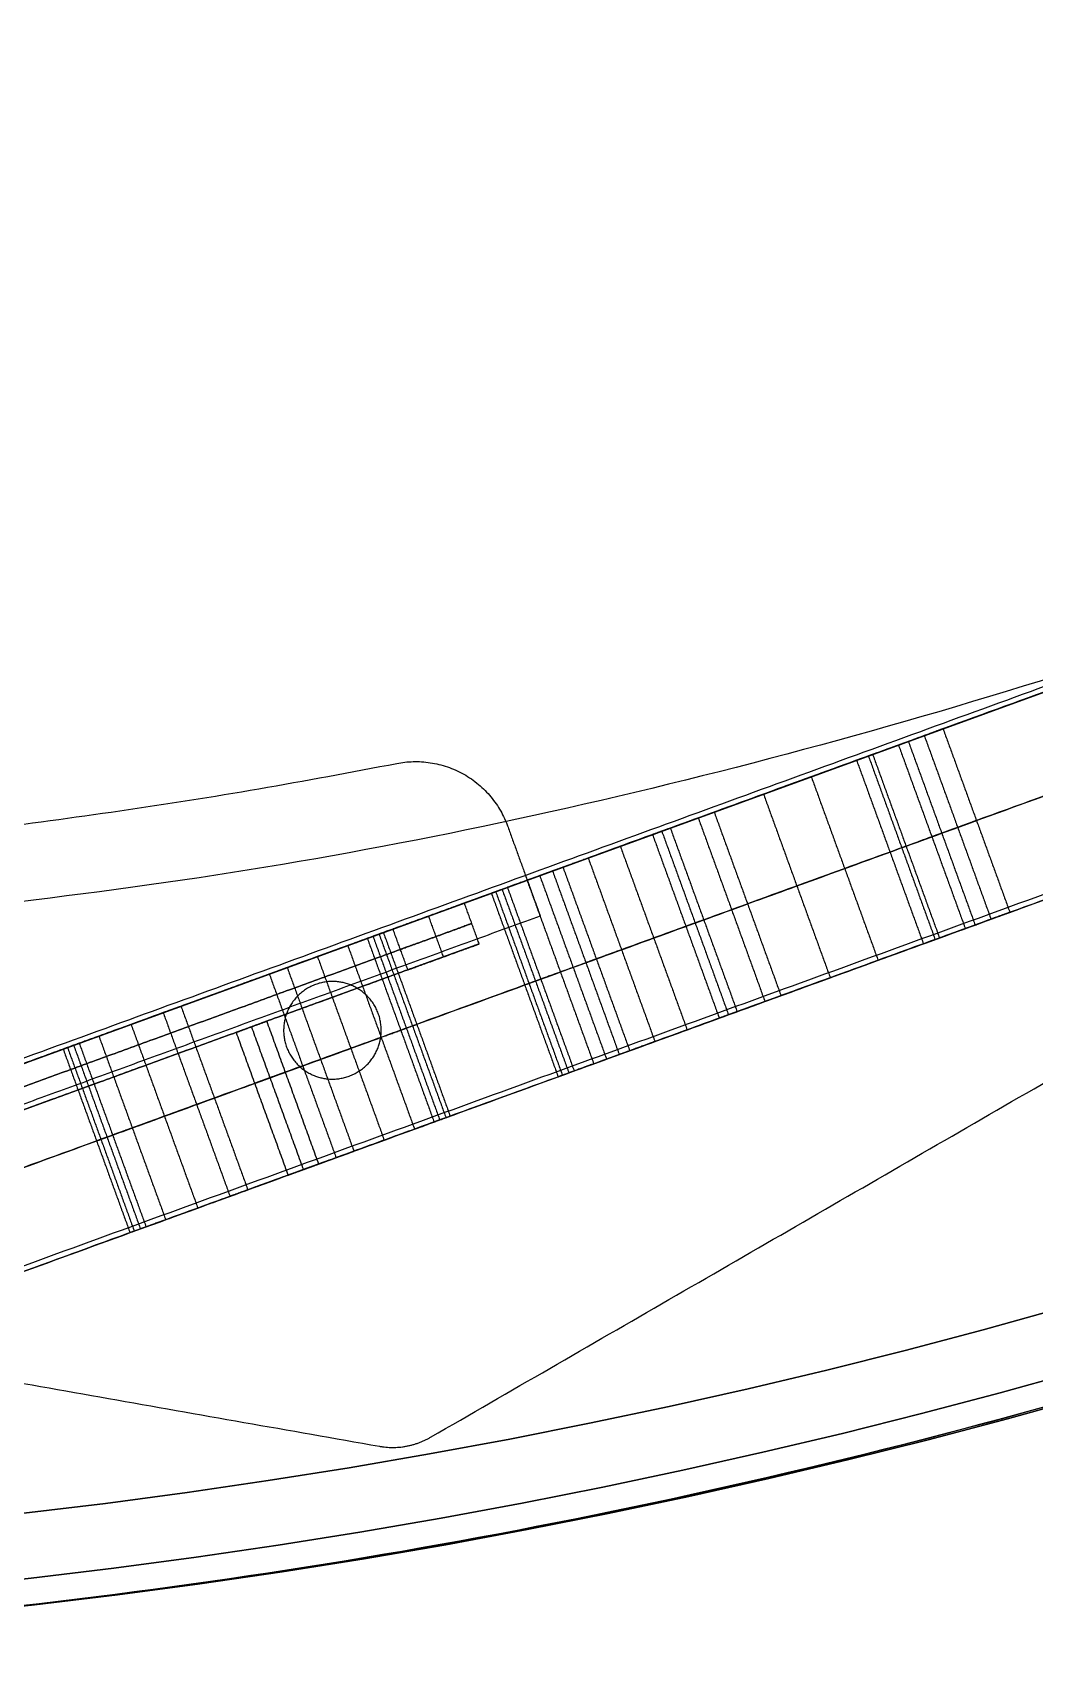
# Model space of a CAD drawing. Header units: millimetres. Extents: x -610 to 610, y -610 to 610.
# Drawn here: x 69.9 to 162.3, y -610.3 to -461.1 of the extents above; entities that cross this region are included whole.
import ezdxf

# ---------------------------------------------------------------- set-up
doc = ezdxf.new("R2010")
doc.units = ezdxf.units.MM
doc.layers.add('base', color=7, linetype='Continuous', true_color=0xffecbc)

msp = doc.modelspace()

# ---------------------------------------------------------------- linework, layer by layer
at = {"layer": 'base'}
for p, q in [((-25.71, -590.63, 122.97), (352.29, -453.05, 122.97)), ((-19.56, -607.54, 122.97), (358.44, -469.96, 122.97)), ((111.05, -545.11, 221.97), (91.46, -552.24, 221.97)), ((88.64, -553.27, 221.97), (46.35, -568.66, 221.97))]:
    msp.add_line(p, q, dxfattribs=at)
for centre, radius in [((0, 0, 249.47), 610), ((0, 0, 250.47), 610), ((0, 0, 243.46), 607.51), ((0, 0, 256.48), 607.51), ((0, 0, 240.97), 601.5), ((0, 0, 258.97), 601.5)]:
    msp.add_circle(centre, radius, dxfattribs=at)
at = {"layer": 'base', "extrusion": (0, 0, -1)}
for centre, radius in [((0, 0, 3.53), 610), ((0, 0, 4.53), 610), ((0, 0, -2.48), 607.51), ((0, 0, 10.54), 607.51), ((0, 0, -4.97), 601.5), ((0, 0, 13.03), 601.5)]:
    msp.add_circle(centre, radius, dxfattribs=at)
at = {"layer": 'base'}
for points, weights, degree, knots in [([(-495.2, -356.2, -4.03), (-851.4, 139, -4.03), (-356.2, 495.2, -4.03), (139, 851.4, -4.03), (495.2, 356.2, -4.03), (851.4, -139, -4.03), (356.2, -495.2, -4.03), (-139, -851.4, -4.03), (-495.2, -356.2, -4.03)], [1, 0.707106781187, 1, 0.707106781187, 1, 0.707106781187, 1, 0.707106781187, 1], 2, [0, 0, 0, 958.185759, 958.185759, 1916.371519, 1916.371519, 2874.557278, 2874.557278, 3832.743037, 3832.743037, 3832.743037]), ([(-610, 0, 249.97), (-610, -610, 249.97), (0, -610, 249.97), (610, -610, 249.97), (610, 0, 249.97), (610, 610, 249.97), (0, 610, 249.97), (-610, 610, 249.97), (-610, 0, 249.97)], [1, 0.707106781187, 1, 0.707106781187, 1, 0.707106781187, 1, 0.707106781187, 1], 2, [0, 0, 0, 958.185759, 958.185759, 1916.371519, 1916.371519, 2874.557278, 2874.557278, 3832.743037, 3832.743037, 3832.743037]), ([(32.65, -544.76, 240.97), (-510.36, -577.3, 240.97), (-544.65, -34.4, 240.97), (-578.93, 508.51, 240.97), (-36.14, 544.54, 240.97), (506.65, 580.56, 240.97), (544.42, 37.89, 240.97), (582.18, -504.79, 240.97), (39.63, -544.29, 240.97)], [1, 0.708239625255, 1, 0.708239625255, 1, 0.708239625255, 1, 0.708239625255, 1], 2, [654.018286, 654.018286, 654.018286, 1509.504571, 1509.504571, 2364.990855, 2364.990855, 3220.47714, 3220.47714, 4075.963425, 4075.963425, 4075.963425]), ([(32.65, -544.76, 244.97), (-510.36, -577.3, 244.97), (-544.65, -34.4, 244.97), (-578.93, 508.51, 244.97), (-36.14, 544.54, 244.97), (506.65, 580.56, 244.97), (544.42, 37.89, 244.97), (582.18, -504.79, 244.97), (39.63, -544.29, 244.97)], [1, 0.708239625255, 1, 0.708239625255, 1, 0.708239625255, 1, 0.708239625255, 1], 2, [654.018286, 654.018286, 654.018286, 1509.504571, 1509.504571, 2364.990855, 2364.990855, 3220.47714, 3220.47714, 4075.963425, 4075.963425, 4075.963425]), ([(32.65, -544.76, 242.97), (-510.36, -577.3, 242.97), (-544.65, -34.4, 242.97), (-578.93, 508.51, 242.97), (-36.14, 544.54, 242.97), (506.65, 580.56, 242.97), (544.42, 37.89, 242.97), (582.18, -504.79, 242.97), (39.63, -544.29, 242.97)], [1, 0.708239625255, 1, 0.708239625255, 1, 0.708239625255, 1, 0.708239625255, 1], 2, [654.018286, 654.018286, 654.018286, 1509.504571, 1509.504571, 2364.990855, 2364.990855, 3220.47714, 3220.47714, 4075.963425, 4075.963425, 4075.963425]), ([(150.61, -526.45, 196.57), (152.2, -525.87, 196.57), (153.45, -525.42, 195.51), (153.81, -525.29, 193.87), (154.18, -525.15, 192.22), (153.5, -525.4, 190.69), (152.08, -525.92, 189.93)], [1, 0.855896171082, 0.855896171082, 1, 0.855896171082, 0.855896171082, 1], 3, [2097.033233, 2097.033233, 2097.033233, 2097.033233, 2101.722978, 2101.722978, 2101.722978, 2106.412723, 2106.412723, 2106.412723, 2106.412723]), ([(153.69, -534.91, 196.57), (155.28, -534.33, 196.57), (156.53, -533.88, 195.51), (156.89, -533.74, 193.87), (157.26, -533.61, 192.22), (156.58, -533.86, 190.69), (155.16, -534.38, 189.93)], [1, 0.855896171082, 0.855896171082, 1, 0.855896171082, 0.855896171082, 1], 3, [2097.033233, 2097.033233, 2097.033233, 2097.033233, 2101.722978, 2101.722978, 2101.722978, 2106.412723, 2106.412723, 2106.412723, 2106.412723]), ([(109.68, -541.35, 212.97), (109.68, -541.35, 209.47), (106.39, -542.55, 209.47), (103.1, -543.74, 209.47), (103.1, -543.74, 212.97)], [1, 0.707106781187, 1, 0.707106781187, 1], 2, [516.55399, 516.55399, 516.55399, 522.051778, 522.051778, 527.549565, 527.549565, 527.549565]), ([(103.1, -543.74, 230.97), (103.1, -543.74, 234.47), (106.39, -542.55, 234.47), (109.68, -541.35, 234.47), (109.68, -541.35, 230.97)], [1, 0.707106781187, 1, 0.707106781187, 1], 2, [726.828773, 726.828773, 726.828773, 732.32656, 732.32656, 737.824347, 737.824347, 737.824347]), ([(156.77, -543.37, 196.57), (158.36, -542.79, 196.57), (159.61, -542.33, 195.51), (159.97, -542.2, 193.87), (160.33, -542.07, 192.22), (159.66, -542.31, 190.69), (158.23, -542.83, 189.93)], [1, 0.855896171082, 0.855896171082, 1, 0.855896171082, 0.855896171082, 1], 3, [2097.033233, 2097.033233, 2097.033233, 2097.033233, 2101.722978, 2101.722978, 2101.722978, 2106.412723, 2106.412723, 2106.412723, 2106.412723]), ([(110.37, -543.23, 212.97), (110.37, -543.23, 209.47), (107.08, -544.43, 209.47), (103.79, -545.62, 209.47), (103.79, -545.62, 212.97)], [1, 0.707106781187, 1, 0.707106781187, 1], 2, [516.55399, 516.55399, 516.55399, 522.051778, 522.051778, 527.549565, 527.549565, 527.549565]), ([(103.79, -545.62, 230.97), (103.79, -545.62, 234.47), (107.08, -544.43, 234.47), (110.37, -543.23, 234.47), (110.37, -543.23, 230.97)], [1, 0.707106781187, 1, 0.707106781187, 1], 2, [726.828773, 726.828773, 726.828773, 732.32656, 732.32656, 737.824347, 737.824347, 737.824347]), ([(100.74, -544.61, 149.62), (95.01, -546.69, 146.1), (89.29, -548.77, 142.59), (83.56, -550.86, 139.07), (83.06, -551.04, 138.76), (82.5, -551.24, 138.6), (81.92, -551.45, 138.6)], [1, 1, 1, 1, 0.977285323406, 0.977285323406, 1], 3, [2149.892098, 2149.892098, 2149.892098, 2149.892098, 2150.868468, 2150.868468, 2150.868468, 2152.701005, 2152.701005, 2152.701005, 2152.701005]), ([(111.05, -545.11, 212.97), (111.05, -545.11, 209.47), (107.76, -546.31, 209.47), (104.47, -547.5, 209.47), (104.47, -547.5, 212.97)], [1, 0.707106781187, 1, 0.707106781187, 1], 2, [516.55399, 516.55399, 516.55399, 522.051778, 522.051778, 527.549565, 527.549565, 527.549565]), ([(104.47, -547.5, 230.97), (104.47, -547.5, 234.47), (107.76, -546.31, 234.47), (111.05, -545.11, 234.47), (111.05, -545.11, 230.97)], [1, 0.707106781187, 1, 0.707106781187, 1], 2, [726.828773, 726.828773, 726.828773, 732.32656, 732.32656, 737.824347, 737.824347, 737.824347]), ([(74.18, -554.27, 185.33), (80.02, -552.14, 188.92), (85.86, -550.02, 192.51), (91.7, -547.89, 196.1), (92.21, -547.71, 196.41), (92.77, -547.51, 196.57), (93.35, -547.29, 196.57)], [1, 1, 1, 1, 0.977285464066, 0.977285464066, 1], 3, [2199.86794, 2199.86794, 2199.86794, 2199.86794, 2200.864075, 2200.864075, 2200.864075, 2202.696607, 2202.696607, 2202.696607, 2202.696607]), ([(93.09, -552.29, 258.97), (93.87, -547.86, 258.97), (98.3, -548.64, 258.97), (102.73, -549.42, 258.97), (101.95, -553.85, 258.97), (101.17, -558.28, 258.97), (96.74, -557.5, 258.97), (92.31, -556.72, 258.97), (93.09, -552.29, 258.97)], [1, 0.707106781187, 1, 0.707106781187, 1, 0.707106781187, 1, 0.707106781187, 1], 2, [3917.566039, 3917.566039, 3917.566039, 3924.634622, 3924.634622, 3931.703206, 3931.703206, 3938.771789, 3938.771789, 3945.840373, 3945.840373, 3945.840373]), ([(93.09, -552.29, 244.97), (93.87, -547.86, 244.97), (98.3, -548.64, 244.97), (102.73, -549.42, 244.97), (101.95, -553.85, 244.97), (101.17, -558.28, 244.97), (96.74, -557.5, 244.97), (92.31, -556.72, 244.97), (93.09, -552.29, 244.97)], [1, 0.707106781187, 1, 0.707106781187, 1, 0.707106781187, 1, 0.707106781187, 1], 2, [3917.566039, 3917.566039, 3917.566039, 3924.634622, 3924.634622, 3931.703206, 3931.703206, 3938.771789, 3938.771789, 3945.840373, 3945.840373, 3945.840373]), ([(93.09, -552.29, 249.97), (93.87, -547.86, 249.97), (98.3, -548.64, 249.97), (102.73, -549.42, 249.97), (101.95, -553.85, 249.97), (101.17, -558.28, 249.97), (96.74, -557.5, 249.97), (92.31, -556.72, 249.97), (93.09, -552.29, 249.97)], [1, 0.707106781187, 1, 0.707106781187, 1, 0.707106781187, 1, 0.707106781187, 1], 2, [3917.566039, 3917.566039, 3917.566039, 3924.634622, 3924.634622, 3931.703206, 3931.703206, 3938.771789, 3938.771789, 3945.840373, 3945.840373, 3945.840373]), ([(103.82, -553.06, 149.62), (98.09, -555.15, 146.1), (92.37, -557.23, 142.59), (86.64, -559.31, 139.07), (86.14, -559.5, 138.76), (85.58, -559.7, 138.6), (85, -559.91, 138.6)], [1, 1, 1, 1, 0.977285323406, 0.977285323406, 1], 3, [2149.892098, 2149.892098, 2149.892098, 2149.892098, 2150.868468, 2150.868468, 2150.868468, 2152.701005, 2152.701005, 2152.701005, 2152.701005]), ([(88.64, -553.27, 221.97), (88.64, -553.27, 220.47), (90.05, -552.75, 220.47), (91.46, -552.24, 220.47), (91.46, -552.24, 221.97), (91.46, -552.24, 223.47), (90.05, -552.75, 223.47), (88.64, -553.27, 223.47), (88.64, -553.27, 221.97)], [1, 0.707106781187, 1, 0.707106781187, 1, 0.707106781187, 1, 0.707106781187, 1], 2, [-2423.150809, -2423.150809, -2423.150809, -2420.794615, -2420.794615, -2418.43842, -2418.43842, -2416.082226, -2416.082226, -2413.726031, -2413.726031, -2413.726031]), ([(77.26, -562.73, 185.33), (83.1, -560.6, 188.92), (88.94, -558.48, 192.51), (94.78, -556.35, 196.1), (95.28, -556.17, 196.41), (95.84, -555.96, 196.57), (96.43, -555.75, 196.57)], [1, 1, 1, 1, 0.977285464066, 0.977285464066, 1], 3, [2199.86794, 2199.86794, 2199.86794, 2199.86794, 2200.864075, 2200.864075, 2200.864075, 2202.696607, 2202.696607, 2202.696607, 2202.696607]), ([(90.35, -557.96, 221.97), (90.35, -557.96, 223.47), (91.76, -557.45, 223.47), (93.17, -556.94, 223.47), (93.17, -556.94, 221.97), (93.17, -556.94, 220.47), (91.76, -557.45, 220.47), (90.35, -557.96, 220.47), (90.35, -557.96, 221.97)], [1, 0.707106781187, 1, 0.707106781187, 1, 0.707106781187, 1, 0.707106781187, 1], 2, [2413.726031, 2413.726031, 2413.726031, 2416.082226, 2416.082226, 2418.43842, 2418.43842, 2420.794615, 2420.794615, 2423.150809, 2423.150809, 2423.150809]), ([(106.89, -561.52, 149.62), (101.17, -563.6, 146.1), (95.45, -565.69, 142.59), (89.72, -567.77, 139.07), (89.22, -567.95, 138.76), (88.66, -568.16, 138.6), (88.08, -568.37, 138.6)], [1, 1, 1, 1, 0.977285323406, 0.977285323406, 1], 3, [2149.892098, 2149.892098, 2149.892098, 2149.892098, 2150.868468, 2150.868468, 2150.868468, 2152.701005, 2152.701005, 2152.701005, 2152.701005]), ([(80.34, -571.18, 185.33), (86.18, -569.06, 188.92), (92.02, -566.93, 192.51), (97.86, -564.81, 196.1), (98.36, -564.62, 196.41), (98.92, -564.42, 196.57), (99.5, -564.21, 196.57)], [1, 1, 1, 1, 0.977285464066, 0.977285464066, 1], 3, [2199.86794, 2199.86794, 2199.86794, 2199.86794, 2200.864075, 2200.864075, 2200.864075, 2202.696607, 2202.696607, 2202.696607, 2202.696607]), ([(93.43, -566.42, 221.97), (93.43, -566.42, 223.47), (94.84, -565.91, 223.47), (96.24, -565.4, 223.47), (96.24, -565.4, 221.97), (96.24, -565.4, 220.47), (94.84, -565.91, 220.47), (93.43, -566.42, 220.47), (93.43, -566.42, 221.97)], [1, 0.707106781187, 1, 0.707106781187, 1, 0.707106781187, 1, 0.707106781187, 1], 2, [2413.726031, 2413.726031, 2413.726031, 2416.082226, 2416.082226, 2418.43842, 2418.43842, 2420.794615, 2420.794615, 2423.150809, 2423.150809, 2423.150809])]:
    msp.add_rational_spline(points, weights, degree=degree, knots=knots, dxfattribs=at)
for points, degree in [([(106.57, -590.57, 240.97), (282.37, -489.07, 240.97), (458.17, -387.57, 240.97)], 2), ([(106.57, -590.57, 244.97), (282.37, -489.07, 244.97), (458.17, -387.57, 244.97)], 2), ([(106.57, -590.57, 242.97), (282.37, -489.07, 242.97), (458.17, -387.57, 242.97)], 2), ([(0, -580.76, 4.97), (186.65, -512.82, 4.97), (373.3, -444.89, 4.97)], 2), ([(0, -580.76, 0.97), (186.65, -512.82, 0.97), (373.3, -444.89, 0.97)], 2), ([(0, -580.76, 2.97), (186.65, -512.82, 2.97), (373.3, -444.89, 2.97)], 2), ([(9.75, -577.72, 0.97), (186.93, -513.23, 0.97), (364.11, -448.75, 0.97)], 2), ([(352.29, -453.05, 244.97), (168.14, -520.07, 244.97), (-16.01, -587.1, 244.97)], 2), ([(12.83, -586.18, 0.97), (190.01, -521.69, 0.97), (367.19, -457.2, 0.97)], 2), ([(383.56, -460.31, 4.97), (192.81, -529.74, 4.97), (2.05, -599.17, 4.97)], 2), ([(383.56, -460.31, 0.97), (192.81, -529.74, 0.97), (2.05, -599.17, 0.97)], 2), ([(383.56, -460.31, 2.97), (192.81, -529.74, 2.97), (2.05, -599.17, 2.97)], 2), ([(355.37, -461.51, 244.97), (171.22, -528.53, 244.97), (-12.93, -595.55, 244.97)], 2), ([(15.9, -594.64, 0.97), (193.09, -530.15, 0.97), (370.27, -465.66, 0.97)], 2), ([(358.44, -469.96, 244.97), (174.3, -536.99, 244.97), (-9.85, -604.01, 244.97)], 2), ([(-297.98, -520.9, 240.97), (-98.06, -556.15, 240.97), (101.85, -591.4, 240.97)], 2), ([(-297.98, -520.9, 244.97), (-98.06, -556.15, 244.97), (101.85, -591.4, 244.97)], 2), ([(-297.98, -520.9, 242.97), (-98.06, -556.15, 242.97), (101.85, -591.4, 242.97)], 2), ([(132.71, -532.97, 196.57), (138.68, -530.79, 196.57), (144.65, -528.62, 196.57), (150.61, -526.45, 196.57)], 3), ([(152.08, -525.92, 189.93), (150.49, -526.5, 188.96), (148.91, -527.07, 187.98), (147.32, -527.65, 187.01)], 3), ([(150.61, -526.45, 196.57), (153.69, -534.91, 196.57), (156.77, -543.37, 196.57)], 2), ([(152.08, -525.92, 189.93), (155.16, -534.38, 189.93), (158.23, -542.83, 189.93)], 2), ([(153.81, -525.29, 193.87), (156.89, -533.74, 193.87), (159.97, -542.2, 193.87)], 2), ([(147.32, -527.65, 152.35), (147.32, -527.65, 151.22), (146.76, -527.85, 150.18), (145.84, -528.19, 149.62)], 3), ([(146.93, -527.79, 150.77), (150, -536.25, 150.77), (153.08, -544.71, 150.77)], 2), ([(147.32, -527.65, 187.01), (150.4, -536.11, 187.01), (153.48, -544.56, 187.01)], 2), ([(147.32, -527.65, 187.01), (147.32, -527.65, 175.46), (147.32, -527.65, 163.9), (147.32, -527.65, 152.35)], 3), ([(147.32, -527.65, 152.35), (150.4, -536.11, 152.35), (153.48, -544.56, 152.35)], 2), ([(147.32, -527.65, 169.68), (150.4, -536.11, 169.68), (153.48, -544.56, 169.68)], 2), ([(149.7, -526.78, 188.47), (152.78, -535.24, 188.47), (155.86, -543.7, 188.47)], 2), ([(103.47, -528.48, 230.97), (103.47, -528.48, 221.97), (103.47, -528.48, 212.97)], 2), ([(109.63, -529.47, 230.97), (109.63, -529.47, 221.97), (109.63, -529.47, 212.97)], 2), ([(145.84, -528.19, 149.62), (140.12, -530.27, 146.1), (134.39, -532.35, 142.59), (128.67, -534.44, 139.07)], 3), ([(145.84, -528.19, 149.62), (148.92, -536.65, 149.62), (152, -545.1, 149.62)], 2), ([(141.66, -529.71, 196.57), (144.74, -538.17, 196.57), (147.82, -546.62, 196.57)], 2), ([(137.26, -531.31, 144.34), (140.33, -539.77, 144.34), (143.41, -548.23, 144.34)], 2), ([(131.24, -533.5, 196.14), (134.32, -541.96, 196.14), (137.39, -550.42, 196.14)], 2), ([(132.71, -532.97, 196.57), (135.79, -541.42, 196.57), (138.87, -549.88, 196.57)], 2), ([(113.66, -534.23, 230.97), (113.66, -534.23, 221.97), (113.66, -534.23, 212.97)], 2), ([(113.66, -534.23, 230.97), (115.17, -538.39, 230.97), (116.68, -542.54, 230.97)], 2), ([(113.66, -534.23, 212.97), (115.17, -538.39, 212.97), (116.68, -542.54, 212.97)], 2), ([(113.66, -534.23, 221.97), (115.17, -538.39, 221.97), (116.68, -542.54, 221.97)], 2), ([(127.03, -535.04, 138.6), (125.05, -535.76, 138.6), (123.07, -536.48, 138.6), (121.1, -537.2, 138.6)], 3), ([(127.03, -535.04, 138.6), (130.1, -543.49, 138.6), (133.18, -551.95, 138.6)], 2), ([(127.88, -534.73, 138.72), (130.96, -543.18, 138.72), (134.03, -551.64, 138.72)], 2), ([(128.67, -534.44, 139.07), (131.75, -542.9, 139.07), (134.83, -551.35, 139.07)], 2), ([(135.79, -541.42, 196.57), (141.76, -539.25, 196.57), (147.72, -537.08, 196.57), (153.69, -534.91, 196.57)], 3), ([(155.16, -534.38, 189.93), (153.57, -534.95, 188.96), (151.99, -535.53, 187.98), (150.4, -536.11, 187.01)], 3), ([(124.06, -536.12, 138.6), (127.14, -544.57, 138.6), (130.22, -553.03, 138.6)], 2), ([(148.92, -536.65, 149.62), (143.2, -538.73, 146.1), (137.47, -540.81, 142.59), (131.75, -542.9, 139.07)], 3), ([(150.4, -536.11, 152.35), (150.4, -536.11, 151.22), (149.84, -536.31, 150.18), (148.92, -536.65, 149.62)], 3), ([(150.4, -536.11, 187.01), (150.4, -536.11, 175.46), (150.4, -536.11, 163.9), (150.4, -536.11, 152.35)], 3), ([(115.17, -538.39, 230.97), (115.17, -538.39, 221.97), (115.17, -538.39, 212.97)], 2), ([(117.81, -538.39, 178.89), (117.02, -538.68, 178.89), (116.24, -538.96, 178.89), (115.46, -539.25, 178.89)], 3), ([(117.81, -538.39, 142.1), (120.89, -546.85, 142.1), (123.96, -555.31, 142.1)], 2), ([(117.81, -538.39, 142.1), (117.81, -538.39, 154.36), (117.81, -538.39, 166.62), (117.81, -538.39, 178.89)], 3), ([(117.81, -538.39, 178.89), (120.89, -546.85, 178.89), (123.96, -555.31, 178.89)], 2), ([(117.81, -538.39, 160.49), (120.89, -546.85, 160.49), (123.96, -555.31, 160.49)], 2), ([(118.77, -538.04, 139.63), (121.85, -546.5, 139.63), (124.93, -554.96, 139.63)], 2), ([(121.1, -537.2, 138.6), (124.17, -545.65, 138.6), (127.25, -554.11, 138.6)], 2), ([(112.17, -540.44, 182.6), (112.17, -540.44, 183.73), (112.73, -540.24, 184.77), (113.65, -539.91, 185.33)], 3), ([(113.16, -540.08, 179.88), (116.24, -548.54, 179.88), (119.32, -557, 179.88)], 2), ([(113.65, -539.91, 185.33), (116.73, -548.36, 185.33), (119.81, -556.82, 185.33)], 2), ([(115.46, -539.25, 178.89), (118.54, -547.7, 178.89), (121.61, -556.16, 178.89)], 2), ([(116.63, -538.82, 178.89), (119.71, -547.28, 178.89), (122.79, -555.73, 178.89)], 2), ([(111.05, -545.11, 212.97), (110.37, -543.23, 212.97), (109.68, -541.35, 212.97)], 2), ([(111.05, -545.11, 230.97), (110.37, -543.23, 230.97), (109.68, -541.35, 230.97)], 2), ([(109.68, -541.35, 230.97), (109.68, -541.35, 221.97), (109.68, -541.35, 212.97)], 2), ([(111.05, -545.11, 221.97), (110.37, -543.23, 221.97), (109.68, -541.35, 221.97)], 2), ([(112.17, -540.44, 182.3), (115.25, -548.9, 182.3), (118.33, -557.36, 182.3)], 2), ([(112.17, -540.44, 182.3), (112.17, -540.44, 182.4), (112.17, -540.44, 182.5), (112.17, -540.44, 182.6)], 3), ([(112.17, -540.44, 182.6), (115.25, -548.9, 182.6), (118.33, -557.36, 182.6)], 2), ([(112.17, -540.44, 182.45), (115.25, -548.9, 182.45), (118.33, -557.36, 182.45)], 2), ([(112.57, -540.3, 184.18), (115.64, -548.76, 184.18), (118.72, -557.21, 184.18)], 2), ([(116.68, -542.54, 230.97), (72.69, -558.56, 230.97), (28.69, -574.57, 230.97)], 2), ([(116.68, -542.54, 212.97), (72.69, -558.56, 212.97), (28.69, -574.57, 212.97)], 2), ([(116.68, -542.54, 221.97), (72.69, -558.56, 221.97), (28.69, -574.57, 221.97)], 2), ([(107.76, -546.31, 209.47), (107.08, -544.43, 209.47), (106.39, -542.55, 209.47)], 2), ([(107.76, -546.31, 234.47), (107.08, -544.43, 234.47), (106.39, -542.55, 234.47)], 2), ([(116.68, -542.54, 230.97), (116.68, -542.54, 221.97), (116.68, -542.54, 212.97)], 2), ([(158.23, -542.83, 189.93), (156.65, -543.41, 188.96), (155.06, -543.99, 187.98), (153.48, -544.56, 187.01)], 3), ([(103.1, -543.74, 212.97), (65.68, -557.36, 212.97), (28.26, -570.98, 212.97)], 2), ([(28.26, -570.98, 230.97), (65.68, -557.36, 230.97), (103.1, -543.74, 230.97)], 2), ([(102.22, -544.07, 152.35), (102.22, -544.07, 151.22), (101.65, -544.27, 150.18), (100.74, -544.61, 149.62)], 3), ([(101.26, -544.42, 195.54), (104.33, -552.87, 195.54), (107.41, -561.33, 195.54)], 2), ([(101.82, -544.21, 150.77), (104.9, -552.67, 150.77), (107.98, -561.12, 150.77)], 2), ([(102.22, -544.07, 152.35), (105.3, -552.52, 152.35), (108.37, -560.98, 152.35)], 2), ([(102.22, -544.07, 193.07), (105.3, -552.52, 193.07), (108.37, -560.98, 193.07)], 2), ([(102.22, -544.07, 193.07), (102.22, -544.07, 179.49), (102.22, -544.07, 165.92), (102.22, -544.07, 152.35)], 3), ([(102.22, -544.07, 172.71), (105.3, -552.52, 172.71), (108.37, -560.98, 172.71)], 2), ([(104.47, -547.5, 212.97), (103.79, -545.62, 212.97), (103.1, -543.74, 212.97)], 2), ([(104.47, -547.5, 230.97), (103.79, -545.62, 230.97), (103.1, -543.74, 230.97)], 2), ([(110.37, -543.23, 230.97), (110.37, -543.23, 221.97), (110.37, -543.23, 212.97)], 2), ([(130.1, -543.49, 138.6), (128.13, -544.21, 138.6), (126.15, -544.93, 138.6), (124.17, -545.65, 138.6)], 3), ([(138.87, -549.88, 196.57), (144.84, -547.71, 196.57), (150.8, -545.54, 196.57), (156.77, -543.37, 196.57)], 3), ([(153.48, -544.56, 152.35), (153.48, -544.56, 151.22), (152.92, -544.77, 150.18), (152, -545.1, 149.62)], 3), ([(153.48, -544.56, 187.01), (153.48, -544.56, 175.46), (153.48, -544.56, 163.9), (153.48, -544.56, 152.35)], 3), ([(103.79, -545.62, 212.97), (66.37, -559.24, 212.97), (28.95, -572.86, 212.97)], 2), ([(28.95, -572.86, 230.97), (66.37, -559.24, 230.97), (103.79, -545.62, 230.97)], 2), ([(93.35, -547.29, 196.57), (95.21, -546.62, 196.57), (97.07, -545.94, 196.57), (98.93, -545.26, 196.57)], 3), ([(98.93, -545.26, 196.57), (102.01, -553.72, 196.57), (105.09, -562.18, 196.57)], 2), ([(100.74, -544.61, 149.62), (103.82, -553.06, 149.62), (106.89, -561.52, 149.62)], 2), ([(111.05, -545.11, 230.97), (111.05, -545.11, 221.97), (111.05, -545.11, 212.97)], 2), ([(152, -545.1, 149.62), (146.27, -547.19, 146.1), (140.55, -549.27, 142.59), (134.83, -551.35, 139.07)], 3), ([(104.47, -547.5, 212.97), (67.05, -561.12, 212.97), (29.63, -574.74, 212.97)], 2), ([(29.63, -574.74, 230.97), (67.05, -561.12, 230.97), (104.47, -547.5, 230.97)], 2), ([(93.35, -547.29, 196.57), (96.43, -555.75, 196.57), (99.5, -564.21, 196.57)], 2), ([(96.14, -546.28, 196.57), (99.22, -554.74, 196.57), (102.29, -563.19, 196.57)], 2), ([(120.89, -546.85, 178.89), (120.1, -547.13, 178.89), (119.32, -547.42, 178.89), (118.54, -547.7, 178.89)], 3), ([(120.89, -546.85, 142.1), (120.89, -546.85, 154.36), (120.89, -546.85, 166.62), (120.89, -546.85, 178.89)], 3), ([(91.7, -547.89, 196.1), (94.78, -556.35, 196.1), (97.86, -564.81, 196.1)], 2), ([(98.3, -548.64, 244.97), (98.3, -548.64, 251.97), (98.3, -548.64, 258.97)], 2), ([(115.25, -548.9, 182.6), (115.25, -548.9, 183.73), (115.81, -548.7, 184.77), (116.73, -548.36, 185.33)], 3), ([(115.25, -548.9, 182.3), (115.25, -548.9, 182.4), (115.25, -548.9, 182.5), (115.25, -548.9, 182.6)], 3), ([(81.92, -551.45, 138.6), (79.94, -552.17, 138.6), (77.97, -552.89, 138.6), (75.99, -553.61, 138.6)], 3), ([(81.92, -551.45, 138.6), (85, -559.91, 138.6), (88.08, -568.37, 138.6)], 2), ([(83.56, -550.86, 139.07), (86.64, -559.31, 139.07), (89.72, -567.77, 139.07)], 2), ([(133.18, -551.95, 138.6), (131.21, -552.67, 138.6), (129.23, -553.39, 138.6), (127.25, -554.11, 138.6)], 3), ([(78.96, -552.53, 138.6), (82.03, -560.99, 138.6), (85.11, -569.45, 138.6)], 2), ([(88.64, -553.27, 221.97), (91.03, -559.84, 221.97), (93.43, -566.42, 221.97)], 2), ([(90.05, -552.75, 223.47), (92.44, -559.33, 223.47), (94.84, -565.91, 223.47)], 2), ([(90.05, -552.75, 220.47), (92.44, -559.33, 220.47), (94.84, -565.91, 220.47)], 2), ([(91.46, -552.24, 221.97), (93.85, -558.82, 221.97), (96.24, -565.4, 221.97)], 2), ([(93.09, -552.29, 244.97), (93.09, -552.29, 251.97), (93.09, -552.29, 258.97)], 2), ([(105.3, -552.52, 152.35), (105.3, -552.52, 151.22), (104.73, -552.73, 150.18), (103.82, -553.06, 149.62)], 3), ([(105.3, -552.52, 193.07), (105.3, -552.52, 179.49), (105.3, -552.52, 165.92), (105.3, -552.52, 152.35)], 3), ([(72.7, -554.81, 182.6), (72.7, -554.81, 183.73), (73.27, -554.6, 184.77), (74.18, -554.27, 185.33)], 3), ([(72.7, -554.81, 142.1), (75.78, -563.27, 142.1), (78.86, -571.72, 142.1)], 2), ([(72.7, -554.81, 142.1), (72.7, -554.81, 155.6), (72.7, -554.81, 169.1), (72.7, -554.81, 182.6)], 3), ([(72.7, -554.81, 182.6), (75.78, -563.27, 182.6), (78.86, -571.72, 182.6)], 2), ([(72.7, -554.81, 162.35), (75.78, -563.27, 162.35), (78.86, -571.72, 162.35)], 2), ([(73.1, -554.66, 184.18), (76.18, -563.12, 184.18), (79.25, -571.58, 184.18)], 2), ([(73.67, -554.46, 139.63), (76.74, -562.92, 139.63), (79.82, -571.37, 139.63)], 2), ([(74.18, -554.27, 185.33), (77.26, -562.73, 185.33), (80.34, -571.18, 185.33)], 2), ([(75.99, -553.61, 138.6), (79.07, -562.07, 138.6), (82.15, -570.53, 138.6)], 2), ([(96.43, -555.75, 196.57), (98.29, -555.07, 196.57), (100.15, -554.4, 196.57), (102.01, -553.72, 196.57)], 3), ([(101.95, -553.85, 244.97), (101.95, -553.85, 251.97), (101.95, -553.85, 258.97)], 2), ([(123.96, -555.31, 178.89), (123.18, -555.59, 178.89), (122.4, -555.88, 178.89), (121.61, -556.16, 178.89)], 3), ([(123.96, -555.31, 142.1), (123.96, -555.31, 154.36), (123.96, -555.31, 166.62), (123.96, -555.31, 178.89)], 3), ([(96.74, -557.5, 244.97), (96.74, -557.5, 251.97), (96.74, -557.5, 258.97)], 2), ([(118.33, -557.36, 182.6), (118.33, -557.36, 183.73), (118.89, -557.15, 184.77), (119.81, -556.82, 185.33)], 3), ([(118.33, -557.36, 182.3), (118.33, -557.36, 182.4), (118.33, -557.36, 182.5), (118.33, -557.36, 182.6)], 3), ([(72.69, -558.56, 230.97), (72.69, -558.56, 221.97), (72.69, -558.56, 212.97)], 2), ([(85, -559.91, 138.6), (83.02, -560.63, 138.6), (81.05, -561.35, 138.6), (79.07, -562.07, 138.6)], 3), ([(108.37, -560.98, 152.35), (108.37, -560.98, 151.22), (107.81, -561.19, 150.18), (106.89, -561.52, 149.62)], 3), ([(108.37, -560.98, 193.07), (108.37, -560.98, 179.49), (108.37, -560.98, 165.92), (108.37, -560.98, 152.35)], 3), ([(99.5, -564.21, 196.57), (101.36, -563.53, 196.57), (103.23, -562.85, 196.57), (105.09, -562.18, 196.57)], 3), ([(75.78, -563.27, 182.6), (75.78, -563.27, 183.73), (76.34, -563.06, 184.77), (77.26, -562.73, 185.33)], 3), ([(75.78, -563.27, 142.1), (75.78, -563.27, 155.6), (75.78, -563.27, 169.1), (75.78, -563.27, 182.6)], 3), ([(88.08, -568.37, 138.6), (86.1, -569.09, 138.6), (84.12, -569.81, 138.6), (82.15, -570.53, 138.6)], 3), ([(78.86, -571.72, 182.6), (78.86, -571.72, 183.73), (79.42, -571.52, 184.77), (80.34, -571.18, 185.33)], 3), ([(78.86, -571.72, 142.1), (78.86, -571.72, 155.6), (78.86, -571.72, 169.1), (78.86, -571.72, 182.6)], 3), ([(106.57, -590.57, 240.97), (106.57, -590.57, 242.97), (106.57, -590.57, 244.97)], 2), ([(101.85, -591.4, 240.97), (101.85, -591.4, 242.97), (101.85, -591.4, 244.97)], 2), ([(104.28, -591.4, 240.97), (104.28, -591.4, 242.97), (104.28, -591.4, 244.97)], 2)]:
    msp.add_open_spline(points, degree=degree, dxfattribs=at)
for points, weights, degree in [([(-103.47, -528.48, 230.97), (0, -548.73, 230.97), (103.47, -528.48, 230.97)], [1, 0.981366959849, 1], 2), ([(-103.47, -528.48, 212.97), (0, -548.73, 212.97), (103.47, -528.48, 212.97)], [1, 0.981366959849, 1], 2), ([(-103.47, -528.48, 221.97), (0, -548.73, 221.97), (103.47, -528.48, 221.97)], [1, 0.981366959849, 1], 2), ([(103.47, -528.48, 230.97), (111.02, -527, 230.97), (113.66, -534.23, 230.97)], [1, 0.759964476979, 1], 2), ([(103.47, -528.48, 212.97), (111.02, -527, 212.97), (113.66, -534.23, 212.97)], [1, 0.759964476979, 1], 2), ([(103.47, -528.48, 221.97), (111.02, -527, 221.97), (113.66, -534.23, 221.97)], [1, 0.759964476979, 1], 2), ([(128.67, -534.44, 139.07), (128.17, -534.62, 138.76), (127.61, -534.83, 138.6), (127.03, -535.04, 138.6)], [1, 0.977285323406, 0.977285323406, 1], 3), ([(121.1, -537.2, 138.6), (119.17, -537.9, 138.6), (117.81, -538.39, 140.05), (117.81, -538.39, 142.1)], [1, 0.804737854124, 0.804737854124, 1], 3), ([(115.46, -539.25, 178.89), (113.57, -539.94, 178.89), (112.21, -540.43, 180.29), (112.17, -540.44, 182.3)], [1, 0.810420122244, 0.810420122244, 1], 3), ([(131.75, -542.9, 139.07), (131.25, -543.08, 138.76), (130.68, -543.28, 138.6), (130.1, -543.49, 138.6)], [1, 0.977285323406, 0.977285323406, 1], 3), ([(98.93, -545.26, 196.57), (100.86, -544.56, 196.57), (102.22, -544.07, 195.12), (102.22, -544.07, 193.07)], [1, 0.804737854124, 0.804737854124, 1], 3), ([(124.17, -545.65, 138.6), (122.25, -546.35, 138.6), (120.89, -546.85, 140.05), (120.89, -546.85, 142.1)], [1, 0.804737854124, 0.804737854124, 1], 3), ([(118.54, -547.7, 178.89), (116.65, -548.39, 178.89), (115.29, -548.88, 180.29), (115.25, -548.9, 182.3)], [1, 0.810420122244, 0.810420122244, 1], 3), ([(134.83, -551.35, 139.07), (134.32, -551.54, 138.76), (133.76, -551.74, 138.6), (133.18, -551.95, 138.6)], [1, 0.977285323406, 0.977285323406, 1], 3), ([(102.01, -553.72, 196.57), (103.93, -553.02, 196.57), (105.3, -552.52, 195.12), (105.3, -552.52, 193.07)], [1, 0.804737854124, 0.804737854124, 1], 3), ([(75.99, -553.61, 138.6), (74.06, -554.31, 138.6), (72.7, -554.81, 140.05), (72.7, -554.81, 142.1)], [1, 0.804737854124, 0.804737854124, 1], 3), ([(127.25, -554.11, 138.6), (125.33, -554.81, 138.6), (123.96, -555.31, 140.05), (123.96, -555.31, 142.1)], [1, 0.804737854124, 0.804737854124, 1], 3), ([(121.61, -556.16, 178.89), (119.72, -556.85, 178.89), (118.37, -557.34, 180.29), (118.33, -557.36, 182.3)], [1, 0.810420122244, 0.810420122244, 1], 3), ([(105.09, -562.18, 196.57), (107.01, -561.48, 196.57), (108.37, -560.98, 195.12), (108.37, -560.98, 193.07)], [1, 0.804737854124, 0.804737854124, 1], 3), ([(79.07, -562.07, 138.6), (77.14, -562.77, 138.6), (75.78, -563.27, 140.05), (75.78, -563.27, 142.1)], [1, 0.804737854124, 0.804737854124, 1], 3), ([(82.15, -570.53, 138.6), (80.22, -571.23, 138.6), (78.86, -571.72, 140.05), (78.86, -571.72, 142.1)], [1, 0.804737854124, 0.804737854124, 1], 3), ([(101.85, -591.4, 240.97), (104.36, -591.85, 240.97), (106.57, -590.57, 240.97)], [1, 0.939692620786, 1], 2), ([(101.85, -591.4, 244.97), (104.36, -591.85, 244.97), (106.57, -590.57, 244.97)], [1, 0.939692620786, 1], 2), ([(101.85, -591.4, 242.97), (104.36, -591.85, 242.97), (106.57, -590.57, 242.97)], [1, 0.939692620786, 1], 2)]:
    msp.add_rational_spline(points, weights, degree=degree, dxfattribs=at)
for points in [[(113.65, -539.91, 185.33), (119.51, -537.77, 188.93), (125.38, -535.64, 192.54), (131.24, -533.5, 196.14), (131.72, -533.33, 196.43), (132.22, -533.15, 196.57), (132.71, -532.97, 196.57)], [(116.73, -548.36, 185.33), (122.59, -546.23, 188.93), (128.45, -544.09, 192.54), (134.32, -541.96, 196.14), (134.79, -541.79, 196.43), (135.3, -541.6, 196.57), (135.79, -541.42, 196.57)], [(119.81, -556.82, 185.33), (125.67, -554.69, 188.93), (131.53, -552.55, 192.54), (137.39, -550.42, 196.14), (137.87, -550.24, 196.43), (138.38, -550.06, 196.57), (138.87, -549.88, 196.57)]]:
    msp.add_open_spline(points, degree=3, knots=[2076.744893, 2076.744893, 2076.744893, 2076.744893, 2077.744893, 2077.744893, 2077.744893, 2077.986592, 2077.986592, 2077.986592, 2077.986592], dxfattribs=at)

doc.saveas('drawing.dxf')
